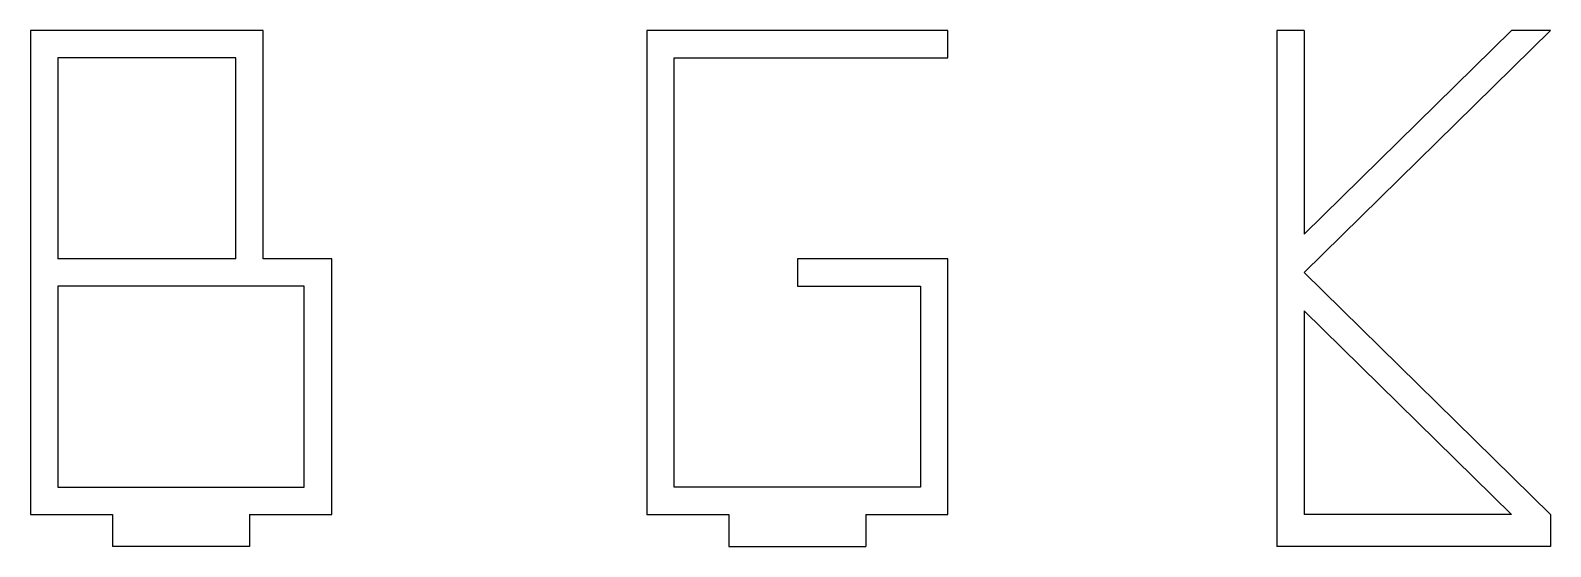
# Model space of a CAD drawing. Header units: inches. Extents: x 0.4 to 11.5, y 0 to 3.8.
import ezdxf

# ---------------------------------------------------------------- set-up
doc = ezdxf.new("R2010")
doc.units = ezdxf.units.IN
doc.header["$MEASUREMENT"] = 0
doc.layers.add('LETTER', color=130, linetype='Continuous')

msp = doc.modelspace()

# ---------------------------------------------------------------- linework, layer by layer
at = {"layer": 'LETTER'}
for p, q in [((9.5, 3.767), (9.5, 0.233)), ((9.7, 3.767), (9.5, 3.767)), ((9.7, 3.767), (9.7, 2.28)), ((9.7, 2), (11.5, 3.767)), ((9.7, 2.28), (11.214, 3.767)), ((11.5, 3.767), (11.214, 3.767)), ((1.9, 2.1), (0.6, 2.1)), ((9.7, 2), (11.5, 0.233)), ((2, 1.9), (0.6, 1.9)), ((9.7, 1.72), (11.214, 0.233)), ((9.7, 1.72), (9.7, 0.233)), ((1, 0.233), (1, 0)), ((2, 0.233), (2, 0)), ((2, 0.233), (2, 0)), ((2, 0.233), (2, 0)), ((5.5, 0.233), (5.5, 0)), ((6.5, 0.233), (6.5, 0)), ((9.5, 0.233), (9.5, 0)), ((11.214, 0.233), (9.7, 0.233)), ((11.5, 0.233), (11.5, 0)), ((2, 0), (1, 0)), ((5.5, 0), (6.5, 0)), ((11.5, 0), (9.5, 0))]:
    msp.add_line(p, q, dxfattribs=at)
for points in [[(2, 0.233), (2.6, 0.233), (2.6, 2.1), (2.1, 2.1), (2.1, 3.767), (0.4, 3.767), (0.4, 0.233), (1, 0.233)], [(7.1, 3.567), (7.1, 3.767), (4.9, 3.767), (4.9, 0.233), (5.5, 0.233)], [(1.9, 2.1), (1.9, 3.567), (0.6, 3.567), (0.6, 2.1)], [(6.5, 0.233), (7.1, 0.233), (7.1, 0.433), (7.1, 1.9), (7.1, 2.1), (6, 2.1), (6, 1.9), (6.9, 1.9), (6.9, 0.433), (5.1, 0.433), (5.1, 3.567), (7.1, 3.567)], [(0.6, 1.9), (0.6, 0.433), (2.4, 0.433), (2.4, 1.9), (1.9, 1.9)]]:
    msp.add_lwpolyline(points, dxfattribs=at)

doc.saveas('drawing.dxf')
